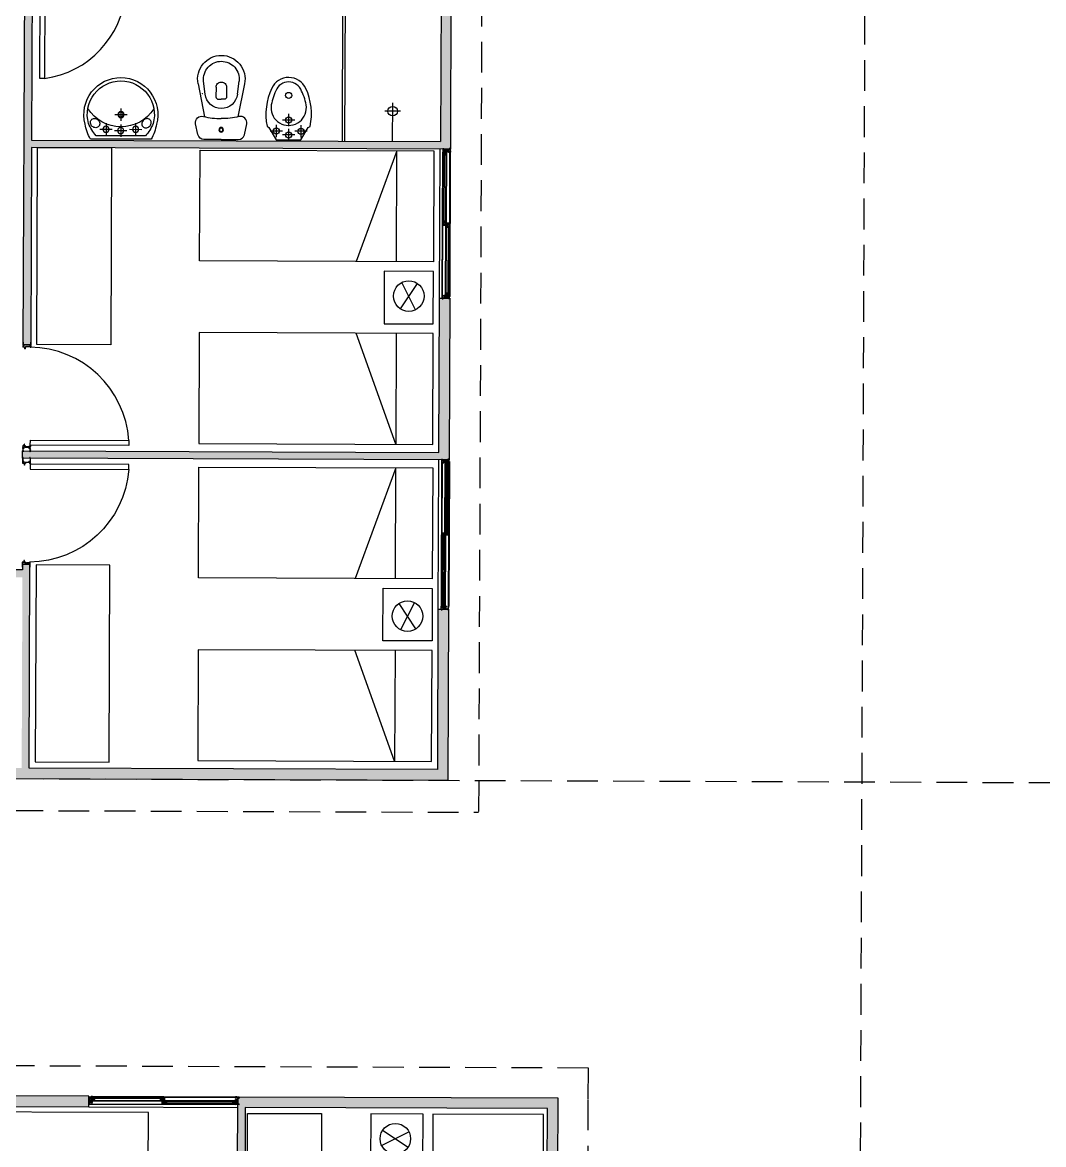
# Model space of a CAD drawing. Header units: inches. Extents: x 203 to 1065, y -1127 to 921.
# Drawn here: x 785.14 to 793.43, y 716.1 to 725.21 of the extents above; entities that cross this region are included whole.
import ezdxf

# ---------------------------------------------------------------- set-up
doc = ezdxf.new("R2010")
doc.units = ezdxf.units.IN
doc.header["$MEASUREMENT"] = 0
doc.linetypes.add('DASHED2', pattern=[0.375, 0.25, -0.125])
doc.linetypes.add('HIDDEN', pattern=[0.375, 0.25, -0.125])
for name, color, linetype in [('4-PUERTA', 3, 'Continuous'), ('4-Ventana', 7, 'Continuous'), ('7-TECHO', 3, 'Continuous'), ('8-MUROS', 4, 'Continuous'), ('9-Equipamiento', 8, 'Continuous'), ('D3', 30, 'Continuous'), ('D4', 210, 'Continuous'), ('Mobiliario', 8, 'Continuous')]:
    doc.layers.add(name, color=color, linetype=linetype)
doc.layers.add('Limite terrenos', color=2, linetype='DASHED2', transparency=0.4)

# ---------------------------------------------------------------- blocks, each defined once
blk = doc.blocks.new('PERFIL VENTANA')
for p, q in [((0, 0.0298), (0.0188, 0.0298)), ((0, 0.0298), (0, 0.0217)), ((0.0014, 0.0217), (0, 0.0217)), ((0.0014, 0.0283), (0.0014, 0.0217)), ((0.0014, 0.0283), (0.0069, 0.0283)), ((0.0069, -0.0283), (0.0069, 0.0283)), ((0.0084, 0.0133), (0.0084, 0.0283)), ((0.0084, 0.0283), (0.0204, 0.0283)), ((0.0084, 0.0133), (0.0283, 0.0133)), ((0.0084, -0.0115), (0.0084, 0.0119)), ((0.0084, 0.0119), (0.0289, 0.0119)), ((0.0188, 0.0337), (0.0303, 0.0337)), ((0.0188, 0.0337), (0.0188, 0.0298)), ((0.0204, 0.0323), (0.0204, 0.0283)), ((0.0204, 0.0323), (0.0303, 0.0323)), ((0.0233, 0.0169), (0.0233, 0.0184)), ((0.0233, 0.0184), (0.0289, 0.0184)), ((0.0233, 0.0169), (0.0283, 0.0169)), ((0.0303, 0.0337), (0.0303, 0.0323)), ((0.0014, -0.0217), (0, -0.0217)), ((0, -0.0298), (0, -0.0217)), ((0, -0.0298), (0.0303, -0.0298)), ((0.0014, -0.0283), (0.0014, -0.0217)), ((0.0014, -0.0283), (0.0069, -0.0283)), ((0.0084, -0.0115), (0.0289, -0.0115)), ((0.0084, -0.0283), (0.0084, -0.013)), ((0.0084, -0.013), (0.0283, -0.013)), ((0.0084, -0.0283), (0.0189, -0.0283)), ((0.0204, -0.0261), (0.0189, -0.0261)), ((0.0189, -0.0283), (0.0189, -0.0261)), ((0.0204, -0.0283), (0.0204, -0.0261)), ((0.0204, -0.0283), (0.0303, -0.0283)), ((0.0233, -0.0166), (0.0233, -0.018)), ((0.0233, -0.0166), (0.0283, -0.0166)), ((0.0233, -0.018), (0.0289, -0.018)), ((0.0303, -0.0298), (0.0303, -0.0283))]:
    blk.add_line(p, q)
for centre, radius, start, end in [((0.0259, 0.0151), 0.00298, 322.3763, 37.6237), ((0.0259, 0.0151), 0.00441, 312.56453, 47.43547), ((0.0259, -0.0148), 0.00298, 322.3763, 37.6237), ((0.0259, -0.0148), 0.00441, 312.56453, 47.43547)]:
    blk.add_arc(centre, radius, start, end)
blk = doc.blocks.new('PERFIL VENTANA2')
for p, q in [((0, 0.0075), (-0.0332, 0.0075)), ((-0.0332, 0.0075), (-0.0332, 0.0049)), ((-0.0332, 0.0049), (-0.0317, 0.0049)), ((-0.0332, 0.0005), (-0.0317, 0.0005)), ((-0.0332, -0.0075), (-0.0332, 0.0005)), ((-0.0227, 0.0061), (-0.0317, 0.0061)), ((-0.0317, 0.0061), (-0.0317, 0.0049)), ((-0.0317, -0.0061), (-0.0317, 0.0005)), ((-0.0227, -0.0061), (-0.0227, 0.0061)), ((-0.0213, -0.0061), (-0.0213, 0.0061)), ((-0.0087, 0.0061), (-0.0213, 0.0061)), ((-0.0087, -0.0061), (-0.0087, 0.0061)), ((-0.0073, -0.0061), (-0.0073, 0.0061)), ((-0.0014, 0.0061), (-0.0073, 0.0061)), ((-0.0014, 0.0061), (-0.0014, -0.0061)), ((0, 0.0075), (0, -0.0075)), ((0, -0.0075), (-0.0332, -0.0075)), ((-0.0227, -0.0061), (-0.0317, -0.0061)), ((-0.0087, -0.0061), (-0.0213, -0.0061)), ((-0.0014, -0.0061), (-0.0073, -0.0061))]:
    blk.add_line(p, q)
blk = doc.blocks.new('VENTANA C1')
for p, q in [((0.017, 0.0223), (0.017, 0.0187)), ((0.017, 0.0223), (0.0502, 0.0223)), ((0.017, 0.0187), (0.0184, 0.0187)), ((0.017, 0.0114), (0.0184, 0.0114)), ((0.017, 0.0114), (0.017, 0.0073)), ((0.017, 0.0073), (0.0502, 0.0073)), ((0.0184, 0.0209), (0.0184, 0.0187)), ((0.0184, 0.0209), (0.0311, 0.0209)), ((0.0184, 0.0114), (0.0184, 0.0087)), ((0.0184, 0.0087), (0.0311, 0.0087)), ((0.0311, 0.0087), (0.0311, 0.0209)), ((0.0325, 0.0087), (0.0325, 0.0209)), ((0.0325, 0.0209), (0.0383, 0.0209)), ((0.0325, 0.0087), (0.0383, 0.0087)), ((0.0383, 0.0087), (0.0383, 0.0209)), ((0.0397, 0.0087), (0.0397, 0.0209)), ((0.0397, 0.0209), (0.0487, 0.0209)), ((0.0397, 0.0087), (0.0487, 0.0087)), ((0.0487, 0.0209), (0.0487, 0.0196)), ((0.0502, 0.0196), (0.0487, 0.0196)), ((0.0502, 0.0153), (0.0487, 0.0153)), ((0.0487, 0.0087), (0.0487, 0.0153)), ((0.0502, 0.0223), (0.0502, 0.0196)), ((0.0502, 0.0073), (0.0502, 0.0153)), ((1.168, -0.0073), (1.168, -0.0153)), ((1.2012, -0.0073), (1.168, -0.0073)), ((1.168, -0.0196), (1.1694, -0.0196)), ((1.168, -0.0223), (1.168, -0.0196)), ((1.2012, -0.0223), (1.168, -0.0223)), ((1.1694, -0.0087), (1.1694, -0.0153)), ((1.1784, -0.0087), (1.1694, -0.0087)), ((1.1694, -0.0209), (1.1694, -0.0196)), ((1.1784, -0.0209), (1.1694, -0.0209)), ((1.1784, -0.0087), (1.1784, -0.0209)), ((1.1799, -0.0087), (1.1799, -0.0209)), ((1.1857, -0.0087), (1.1799, -0.0087)), ((1.1857, -0.0209), (1.1799, -0.0209)), ((1.1857, -0.0087), (1.1857, -0.0209)), ((1.1997, -0.0087), (1.1871, -0.0087)), ((1.1871, -0.0087), (1.1871, -0.0209)), ((1.1997, -0.0209), (1.1871, -0.0209)), ((1.1997, -0.0114), (1.1997, -0.0087)), ((1.2012, -0.0114), (1.1997, -0.0114)), ((1.1997, -0.0209), (1.1997, -0.0187)), ((1.2012, -0.0187), (1.1997, -0.0187)), ((1.2012, -0.0114), (1.2012, -0.0073)), ((1.2012, -0.0223), (1.2012, -0.0187))]:
    blk.add_line(p, q)
for points in [[(0.6066, 0.0064), (0.6154, 0.0064), (0.6154, -0.0067), (0.6066, -0.0067)], [(0.6081, 0.0049), (0.6139, 0.0049), (0.6139, -0.0053), (0.6081, -0.0053)]]:
    blk.add_lwpolyline(points, close=True)
at = {"layer": '4-Ventana', "color": 8}
for p, q in [((0.0084, 0.003), (0.6066, 0.003)), ((0.0204, 0.0283), (1.2016, 0.0283)), ((0.0303, 0.0337), (1.1917, 0.0337)), ((0.6154, 0.003), (1.2136, 0.003)), ((0.0084, -0.003), (0.6066, -0.003)), ((0.0204, -0.0264), (1.2024, -0.0261)), ((0.0303, -0.0298), (1.1917, -0.0298)), ((0.6154, -0.003), (1.2136, -0.003))]:
    blk.add_line(p, q, dxfattribs=at)
at = {"layer": '4-Ventana'}
for points in [[(0.0458, 0.0196), (0.5865, 0.0196), (0.5865, 0.0153), (0.0458, 0.0153)], [(0.6248, -0.0153), (1.174, -0.0153), (1.174, -0.0196), (0.6248, -0.0196)]]:
    blk.add_lwpolyline(points, close=True, dxfattribs=at)
for name, p in [('PERFIL VENTANA', (0, 0)), ('PERFIL VENTANA2', (0.6154, 0.0148))]:
    blk.add_blockref(name, p)
at = {"xscale": -1}
blk.add_blockref('PERFIL VENTANA', (1.222, 0), dxfattribs=at)
at = {"rotation": 180}
blk.add_blockref('PERFIL VENTANA2', (0.5979, -0.0148), dxfattribs=at)
blk = doc.blocks.new('PERFIL PUERTA 1')
for p, q in [((-0.0016, 0.0012), (-0.0016, 0.0017)), ((-0.0015, 0.04), (0.005, 0.04)), ((-0.0015, 0), (-0.0015, 0.0001)), ((0, 0), (-0.0015, 0)), ((0, 0), (-0.0015, 0)), ((0, 0.0381), (0.005, 0.0381)), ((0, 0.0322), (0, 0.0381)), ((0, 0.0322), (0.0407, 0.0322)), ((0, 0.0244), (0, 0.0306)), ((0.0422, 0.0306), (0, 0.0306)), ((0, 0.0244), (0.0095, 0.0244)), ((0, 0.013), (0, 0.0228)), ((0.0095, 0.0228), (0, 0.0228)), ((0, 0.0091), (0, 0.0136)), ((0, 0.0014), (0, 0.0091)), ((0, 0.0014), (0.0014, 0.0014)), ((0, 0), (0, -0.0086)), ((0.0014, 0.0014), (0.0014, -0.0086)), ((0.005, 0.0381), (0.005, 0.04)), ((0.0095, 0.0228), (0.0095, 0.0244)), ((0.0373, 0.0381), (0.0373, 0.04)), ((0.0373, 0.04), (0.0481, 0.04)), ((0.0373, 0.0381), (0.0407, 0.0381)), ((0.0407, 0.0322), (0.0407, 0.0381)), ((0.0422, 0.0306), (0.0422, 0.0381)), ((0.0422, 0.0381), (0.0579, 0.0381)), ((0.0465, 0.0546), (0.0492, 0.0546)), ((0.0465, 0.0519), (0.0465, 0.0546)), ((0.0465, 0.0519), (0.0471, 0.0519)), ((0.0465, 0.0463), (0.0465, 0.049)), ((0.0465, 0.049), (0.0471, 0.049)), ((0.0465, 0.0463), (0.0481, 0.0463)), ((0.0471, 0.0527), (0.0481, 0.0527)), ((0.0471, 0.0519), (0.0471, 0.0527)), ((0.0471, 0.0482), (0.0471, 0.049)), ((0.0471, 0.0482), (0.0481, 0.0482)), ((0.0481, 0.0482), (0.0481, 0.0527)), ((0.0481, 0.04), (0.0481, 0.0463)), ((0.0492, 0.04), (0.0492, 0.0546)), ((0.0492, 0.04), (0.0594, 0.04)), ((0.0498, 0.0228), (0.0498, 0.0244)), ((0.0498, 0.0244), (0.0579, 0.0244)), ((0.0579, 0.0228), (0.0498, 0.0228)), ((0.0565, 0.0014), (0.0579, 0.0014)), ((0.0565, 0.0014), (0.0565, -0.0086)), ((0.0566, 0.0306), (0.0566, 0.0322)), ((0.0566, 0.0322), (0.0579, 0.0322)), ((0.0579, 0.0306), (0.0566, 0.0306)), ((0.0579, 0.0322), (0.0579, 0.0381)), ((0.0579, 0.0244), (0.0579, 0.0306)), ((0.0579, 0.013), (0.0579, 0.0228)), ((0.0579, 0.0091), (0.0579, 0.0136)), ((0.0579, 0.0014), (0.0579, 0.0091)), ((0.0579, 0), (0.0579, -0.0086)), ((0.0579, 0), (0.0594, 0)), ((0.0594, 0), (0.0579, 0)), ((0.0594, 0), (0.0594, 0.0001)), ((0, -0.0086), (0.0014, -0.0086)), ((0.0565, -0.0086), (0.0579, -0.0086))]:
    blk.add_line(p, q)
for radius in [0.00228, 0.00128]:
    blk.add_circle((-0.0019, 0.0424), radius)
for centre, radius, start, end in [((-0.0055, 0.0076), 0.004, 15.47777, 15.47777), ((-0.0014, 0.0393), 0.000208, 164.52223, 254.36256), ((-0.0014, 0.0376), 0.000208, 108.65196, 250.07895), ((-0.0014, 0.0359), 0.000208, 105.63744, 242.49149), ((-0.0014, 0.0342), 0.000208, 108.65196, 250.07895), ((-0.0014, 0.0325), 0.000208, 105.63744, 180.6553), ((-0.0057, 0.0325), 0.004, 359.3447, 0.6553), ((-0.0014, 0.0324), 0.000208, 179.3447, 254.36256), ((-0.0014, 0.0307), 0.000208, 108.65196, 250.07895), ((-0.0014, 0.029), 0.000208, 105.63744, 242.49149), ((-0.0014, 0.0273), 0.000208, 108.65196, 250.07895), ((-0.0014, 0.0256), 0.000208, 105.63744, 195.47777), ((-0.0014, 0.0234), 0.000208, 164.52223, 254.36256), ((-0.0014, 0.0217), 0.000208, 108.65196, 250.07895), ((-0.0014, 0.02), 0.000208, 105.63744, 242.49149), ((-0.0014, 0.0182), 0.000208, 108.65196, 250.07895), ((-0.0014, 0.0165), 0.000208, 105.63744, 195.47777), ((-0.0014, 0.0155), 0.000208, 164.52223, 254.36256), ((-0.0014, 0.0138), 0.000208, 108.65196, 250.07895), ((-0.0014, 0.0121), 0.000208, 105.63744, 242.49149), ((-0.0014, 0.0104), 0.000208, 108.65196, 250.07895), ((-0.0014, 0.0087), 0.000208, 105.63744, 195.47777), ((-0.0014, 0.0086), 0.000208, 164.52223, 254.36256), ((-0.0014, 0.0069), 0.000208, 108.65196, 250.07895), ((-0.0014, 0.0052), 0.000208, 105.63744, 242.49149), ((-0.0014, 0.0035), 0.000208, 108.65196, 250.07895), ((-0.0014, 0.0018), 0.000208, 105.63744, 195.47777), ((-0.0055, 0.0404), 0.004, 344.52223, 353.56743), ((-0.0055, 0.0245), 0.004, 0, 15.47777), ((-0.0055, 0.0245), 0.004, 344.52223, 0), ((-0.0055, 0.0154), 0.004, 8.63743, 15.47777), ((-0.0055, 0.0166), 0.004, 344.52223, 351.36257), ((-0.0055, 0.0001), 0.004, 0, 15.47777), ((-0.0022, 0.0385), 0.000926, 315.0751, 43.99958), ((-0.0022, 0.0368), 0.000926, 316.00042, 45.30533), ((-0.0022, 0.0351), 0.000926, 315.0751, 47.46304), ((-0.0022, 0.0334), 0.000926, 316.00042, 45.30533), ((-0.0022, 0.0316), 0.000926, 315.0751, 43.99958), ((-0.0022, 0.0299), 0.000926, 316.00042, 45.30533), ((-0.0022, 0.0282), 0.000926, 315.0751, 47.46304), ((-0.0022, 0.0264), 0.000926, 316.00042, 45.30533), ((-0.0022, 0.0225), 0.000926, 315.0751, 43.99958), ((-0.0022, 0.0208), 0.000926, 316.00042, 45.30533), ((-0.0022, 0.0191), 0.000926, 315.0751, 47.46304), ((-0.0022, 0.0174), 0.000926, 316.00042, 45.30533), ((-0.0022, 0.0147), 0.000926, 315.0751, 43.99958), ((-0.0022, 0.013), 0.000926, 316.00042, 45.30533), ((-0.0022, 0.0112), 0.000926, 315.0751, 47.46304), ((-0.0022, 0.0095), 0.000926, 316.00042, 45.30533), ((-0.0022, 0.0077), 0.000926, 315.0751, 43.99958), ((-0.0022, 0.006), 0.000926, 316.00042, 45.30533), ((-0.0022, 0.0043), 0.000926, 315.0751, 47.46304), ((-0.0022, 0.0026), 0.000926, 316.00042, 45.30533), ((0.0601, 0.0385), 0.000926, 136.00042, 224.9249), ((0.0601, 0.0368), 0.000926, 134.69467, 223.99958), ((0.0601, 0.0351), 0.000926, 132.53696, 224.9249), ((0.0601, 0.0334), 0.000926, 134.69467, 223.99958), ((0.0601, 0.0316), 0.000926, 136.00042, 224.9249), ((0.0601, 0.0299), 0.000926, 134.69467, 223.99958), ((0.0601, 0.0282), 0.000926, 132.53696, 224.9249), ((0.0601, 0.0264), 0.000926, 134.69467, 223.99958), ((0.06, 0.023), 0.000926, 136.00042, 224.9249), ((0.06, 0.0213), 0.000926, 134.69467, 223.99958), ((0.06, 0.0195), 0.000926, 132.53696, 224.9249), ((0.06, 0.0178), 0.000926, 134.69467, 223.99958), ((0.06, 0.0161), 0.000926, 136.00042, 224.9249), ((0.06, 0.0143), 0.000926, 134.69467, 223.99958), ((0.06, 0.0126), 0.000926, 132.53696, 224.9249), ((0.06, 0.0109), 0.000926, 134.69467, 223.99958), ((0.0601, 0.0072), 0.000926, 136.00042, 224.9249), ((0.0601, 0.0055), 0.000926, 134.69467, 223.99958), ((0.0601, 0.0038), 0.000926, 132.53696, 224.9249), ((0.0601, 0.0021), 0.000926, 134.69467, 223.99958), ((0.0634, 0.0404), 0.004, 186.43257, 195.47777), ((0.0593, 0.0393), 0.000208, 285.63744, 15.47777), ((0.0593, 0.0376), 0.000208, 289.92105, 71.34804), ((0.0593, 0.0359), 0.000208, 297.50851, 74.36256), ((0.0593, 0.0342), 0.000208, 289.92105, 71.34804), ((0.0593, 0.0325), 0.000208, 359.3447, 74.36256), ((0.0593, 0.0324), 0.000208, 285.63744, 0.6553), ((0.0593, 0.0307), 0.000208, 289.92105, 71.34804), ((0.0593, 0.029), 0.000208, 297.50851, 74.36256), ((0.0593, 0.0273), 0.000208, 289.92105, 71.34804), ((0.0593, 0.0256), 0.000208, 344.52223, 74.36256), ((0.0634, 0.0245), 0.004, 164.52223, 180), ((0.0634, 0.0249), 0.004, 186.43257, 195.47777), ((0.0593, 0.0238), 0.000208, 285.63744, 15.47777), ((0.0593, 0.0221), 0.000208, 289.92105, 71.34804), ((0.0593, 0.0204), 0.000208, 297.50851, 74.36256), ((0.0593, 0.0187), 0.000208, 289.92105, 71.34804), ((0.0593, 0.017), 0.000208, 359.3447, 74.36256), ((0.0593, 0.0169), 0.000208, 285.63744, 0.6553), ((0.0593, 0.0152), 0.000208, 289.92105, 71.34804), ((0.0593, 0.0135), 0.000208, 297.50851, 74.36256), ((0.0593, 0.0118), 0.000208, 289.92105, 71.34804), ((0.0593, 0.0101), 0.000208, 344.52223, 74.36256), ((0.0634, 0.009), 0.004, 164.52223, 180), ((0.0634, 0.0092), 0.004, 180, 195.47777), ((0.0593, 0.0081), 0.000208, 285.63744, 15.47777), ((0.0593, 0.0064), 0.000208, 289.92105, 71.34804), ((0.0593, 0.0047), 0.000208, 297.50851, 74.36256), ((0.0593, 0.003), 0.000208, 289.92105, 71.34804), ((0.0593, 0.0013), 0.000208, 344.52223, 74.36256), ((0.0634, 0.0001), 0.004, 164.52223, 180), ((0.0635, 0.0325), 0.004, 179.3447, 180.6553), ((0.0635, 0.0169), 0.004, 179.3447, 180.6553)]:
    blk.add_arc(centre, radius, start, end)
blk = doc.blocks.new('PERFIL PUERTA')
blk.add_lwpolyline([(0.0264, -0.0082), (0.026, -0.0087), (0.0254, -0.0082), (0.025, -0.0087), (0.0244, -0.0082), (0.0239, -0.0087), (0.0234, -0.0082), (0.0229, -0.0087), (0.0225, -0.0082), (0.0219, -0.0087), (0.0215, -0.0082), (0.0209, -0.0087), (0.0204, -0.0082), (0.02, -0.0087), (0.0194, -0.0082), (0.019, -0.0087), (0.0184, -0.0082), (0.0179, -0.0087), (0.0174, -0.0082), (0.0169, -0.0087), (0.0165, -0.0082), (0.0159, -0.0087), (0.0155, -0.0082), (0.0149, -0.0087), (0.0049, -0.0087), (0.0045, -0.0082), (0.0039, -0.0087), (0.0035, -0.0082), (0.0029, -0.0087), (0.0024, -0.0082), (0.002, -0.0087), (0.0014, -0.0082), (0.001, -0.0087), (0.0004, -0.0082), (-0.0001, -0.0087), (-0.0005, -0.0082), (-0.0011, -0.0087), (-0.0015, -0.0082), (-0.0021, -0.0087), (-0.0025, -0.0082), (-0.0031, -0.0087), (-0.0036, -0.0082), (-0.004, -0.0087), (-0.0046, -0.0082), (-0.005, -0.0087), (-0.0056, -0.0082), (-0.0061, -0.0087), (-0.0065, -0.0082), (-0.0071, -0.0087), (-0.0108, -0.0087), (-0.0108, -0.0117), (-0.0075, -0.0117, -0.414214), (-0.0065, -0.0127), (-0.0065, -0.0132), (-0.0162, -0.0132, 0.414214), (-0.0173, -0.0142), (-0.0173, -0.0187), (-0.0148, -0.0187), (-0.0148, -0.0208, -1), (-0.0159, -0.0208), (-0.0159, -0.0202), (-0.0173, -0.0202), (-0.0173, -0.0257), (-0.0159, -0.0257), (-0.0159, -0.025, -1), (-0.0148, -0.025), (-0.0148, -0.0272), (-0.0177, -0.0272, -0.414214), (-0.0187, -0.0262), (-0.0187, -0.0142, 0.414214), (-0.0198, -0.0132), (-0.0322, -0.0132), (-0.0322, -0.0119, 0.194303), (-0.0328, -0.0107, 0.403853), (-0.0328, -0.0082, 0.403853), (-0.0328, -0.0057, 0.403853), (-0.0328, -0.0032, 0.403853), (-0.0328, -0.0007, 0.403853), (-0.0328, 0.0018, 0.403853), (-0.0328, 0.0043, 0.403853), (-0.0328, 0.0068, 0.403853), (-0.0328, 0.0093, 0.403853), (-0.0328, 0.0118, 0.403853), (-0.0328, 0.0143, 0.403853), (-0.0328, 0.0168, 0.403853), (-0.0328, 0.0193, 0.403853), (-0.0328, 0.0218, 0.403853), (-0.0328, 0.0243, 0.194303), (-0.0322, 0.0256), (-0.0322, 0.0268), (-0.0307, 0.0268), (-0.0307, 0.0168), (-0.0307, 0.001, 0.414214), (-0.0297, 0), (-0.0253, 0, -0.414214), (-0.0247, -0.0006), (-0.0247, -0.0006, -0.414214), (-0.0253, -0.0012), (-0.0307, -0.0012), (-0.0307, -0.0067), (-0.0288, -0.0067), (-0.0288, -0.0082), (-0.0297, -0.0082, 0.414214), (-0.0307, -0.0092), (-0.0307, -0.0107, 0.414214), (-0.0297, -0.0117), (-0.0134, -0.0117, 0.414214), (-0.0124, -0.0107), (-0.0124, -0.0087), (-0.0124, -0.0077, -0.414214), (-0.0114, -0.0067), (0.0307, -0.0067), (0.0307, -0.0012), (0.0253, -0.0012, -0.414214), (0.0247, -0.0006), (0.0247, -0.0006, -0.414214), (0.0253, 0), (0.0297, 0, 0.414214), (0.0307, 0.001), (0.0307, 0.0168), (0.0307, 0.0268), (0.0322, 0.0268), (0.0322, 0.0256, 0.194303), (0.0328, 0.0243, 0.403853), (0.0328, 0.0218, 0.403853), (0.0328, 0.0193, 0.403853), (0.0328, 0.0168, 0.403853), (0.0328, 0.0143, 0.403853), (0.0328, 0.0118, 0.403853), (0.0328, 0.0093, 0.403853), (0.0328, 0.0068, 0.403853), (0.0328, 0.0043, 0.403853), (0.0328, 0.0018, 0.403853), (0.0328, -0.0007, 0.403853), (0.0328, -0.0032, 0.403853), (0.0328, -0.0057, 0.403853), (0.0328, -0.0082, 0.403853), (0.0328, -0.0107, 0.194303), (0.0322, -0.0119), (0.0322, -0.0132), (0.0264, -0.0132), (0.0264, -0.0127, -0.414214), (0.0275, -0.0117), (0.0307, -0.0117), (0.0307, -0.0087), (0.0269, -0.0087)], format="xyb", close=True)
blk = doc.blocks.new('PUERTA 80 C1')
blk.add_lwpolyline([(-0.0469, 0.0601), (-0.0869, 0.0601), (-0.0869, 0.8601), (-0.0469, 0.8601)], close=True)
at = {"layer": '4-PUERTA', "color": 9}
blk.add_arc((-0.0283, 0.0488), 0.8133, 94.13017, 179.46389, dxfattribs=at)
at = {"rotation": 90}
blk.add_blockref('PERFIL PUERTA', (-0.8548, 0.03), dxfattribs=at)
at = {"xscale": -1, "rotation": 90}
blk.add_blockref('PERFIL PUERTA 1', (0, 0.0589), dxfattribs=at)
blk = doc.blocks.new('Inodmochila')
at = {"color": 8}
for p, q in [((-0.1888, -0.3738), (-0.1351, -0.106)), ((0.1888, -0.3738), (0.1351, -0.106)), ((-0.1312, -0.2895), (-0.1437, -0.3946)), ((0.1312, -0.2895), (0.1437, -0.3946))]:
    blk.add_line(p, q, dxfattribs=at)
for points in [[(0, 0.079), (-0.1397, 0.079, 0.352711), (-0.1886, 0.0397), (-0.2078, -0.0486, 0.541684), (-0.1441, -0.1082, -0.060637), (0, -0.0909, -0.187796)], [(0, 0.079), (0.1397, 0.079, -0.352711), (0.1886, 0.0397), (0.2078, -0.0486, -0.541684), (0.1441, -0.1082, 0.060637), (0, -0.0909, 0.187796)], [(-0.043, -0.3457), (-0.043, -0.2676, -0.414214), (-0.023, -0.2476), (0, -0.2476)], [(0.043, -0.3457), (0.043, -0.2676, 0.414214), (0.023, -0.2476), (0, -0.2476)]]:
    blk.add_lwpolyline(points, format="xyb", dxfattribs=at)
for radius in [0.0189, 0.0189, 0.0139]:
    blk.add_circle((0, 0), radius, dxfattribs=at)
for centre, radius, start, end in [((0, -0.3051), 0.1321, 90, 173.21666), ((0, -0.3051), 0.1321, 6.78334, 90), ((0, -0.4116), 0.1925, 141.69157, 142.03339), ((-0.0019, -0.3454), 0.0412, 179.64182, 272.60525), ((0.0019, -0.3454), 0.0412, 267.39475, 0.35818), ((0, -0.4116), 0.1925, 37.96661, 38.30843), ((0, -0.4116), 0.1925, 168.67392, 270), ((0, -0.4116), 0.1447, 173.21664, 270), ((0, -0.4116), 0.1925, 270, 11.32608), ((0, -0.4116), 0.1447, 270, 6.78336)]:
    blk.add_arc(centre, radius, start, end, dxfattribs=at)
blk = doc.blocks.new('Lavatnordico')
at = {"color": 8}
for p, q in [((0.2002, -0.0274), (-0.2002, -0.0274)), ((-0.17, -0.08), (-0.07, -0.08)), ((-0.12, -0.13), (-0.12, -0.03)), ((-0.05, -0.07), (0.05, -0.07)), ((0, -0.12), (0, -0.02)), ((0.07, -0.08), (0.17, -0.08)), ((0.12, -0.13), (0.12, -0.03)), ((0, -0.25), (0, -0.15)), ((-0.05, -0.2), (0.05, -0.2))]:
    blk.add_line(p, q, dxfattribs=at)
for points in [[(0.2462, 0), (-0.2462, 0, 0.098119), (-0.2895, -0.1214, 0.494177), (0, -0.5, 0.494177), (0.2895, -0.1214, 0.098119)], [(-0.2396, -0.1558, 0.110975), (-0.2288, -0.164, 0.102816), (-0.2145, -0.1672, 0.093051), (-0.1998, -0.1647, 0.087156), (-0.1861, -0.1567, 0.087156), (-0.1759, -0.1445, 0.093051), (-0.171, -0.1304, 0.102816), (-0.1718, -0.1158, 0.110975), (-0.178, -0.1037, 0.110975), (-0.1889, -0.0955, 0.102816), (-0.2032, -0.0923, 0.093051), (-0.2179, -0.0948, 0.087156), (-0.2316, -0.1028, 0.087156), (-0.2418, -0.115, 0.093051), (-0.2467, -0.1291, 0.102816), (-0.2459, -0.1437, 0.110975)], [(0.2396, -0.1558, -0.110975), (0.2288, -0.164, -0.102816), (0.2145, -0.1672, -0.093051), (0.1998, -0.1647, -0.087156), (0.1861, -0.1567, -0.087156), (0.1759, -0.1445, -0.093051), (0.171, -0.1304, -0.102816), (0.1718, -0.1158, -0.110975), (0.178, -0.1037, -0.110975), (0.1889, -0.0955, -0.102816), (0.2032, -0.0923, -0.093051), (0.2179, -0.0948, -0.087156), (0.2316, -0.1028, -0.087156), (0.2418, -0.115, -0.093051), (0.2467, -0.1291, -0.102816), (0.2459, -0.1437, -0.110975)]]:
    blk.add_lwpolyline(points, format="xyb", close=True, dxfattribs=at)
for centre, radius in [((-0.12, -0.08), 0.025), ((0, -0.07), 0.025), ((0.12, -0.08), 0.025), ((0, -0.2), 0.025), ((0, -0.2), 0.02)]:
    blk.add_circle(centre, radius, dxfattribs=at)
for centre, radius, start, end in [((0.0888, -0.2779), 0.3825, 139.07978, 156.76483), ((-0.0888, -0.2779), 0.3825, 23.23517, 40.92022), ((0, -0.2), 0.2726, 164.47054, 270), ((0, -0.418), 0.318, 32.41763, 147.58237), ((0, -0.2), 0.2726, 270, 15.52946)]:
    blk.add_arc(centre, radius, start, end, dxfattribs=at)
blk = doc.blocks.new('Bidetnordico')
at = {"color": 0}
for p, q in [((0, -0.08), (0, 0.02)), ((-0.15, -0.06), (-0.05, -0.06)), ((-0.1, -0.11), (-0.1, -0.01)), ((-0.05, -0.03), (0.05, -0.03)), ((0.05, -0.06), (0.15, -0.06)), ((0.1, -0.11), (0.1, -0.01)), ((-0.05, -0.15), (0.05, -0.15)), ((0, -0.2), (0, -0.1))]:
    blk.add_line(p, q, dxfattribs=at)
blk.add_lwpolyline([(0.1386, -0.4075, 0.159269), (0.1753, -0.0998), (0.16, -0.09), (0.1, 0.01), (-0.1, 0.01), (-0.16, -0.09), (-0.1753, -0.0998, 0.159269), (-0.1386, -0.4075, 0.638069)], format="xyb", close=True, dxfattribs=at)
for centre in [(-0.1, -0.06), (0, -0.03), (0.1, -0.06), (0, -0.15), (0, -0.35)]:
    blk.add_circle(centre, 0.025, dxfattribs=at)
for centre, radius, start, end in [((0, -0.25), 0.1436, 357.50466, 182.49534), ((0.2366, -0.2121), 0.3827, 186.6217, 207.07556), ((-0.2366, -0.2121), 0.3827, 332.92444, 353.3783), ((0, -0.35), 0.1102, 199.22759, 340.77241)]:
    blk.add_arc(centre, radius, start, end, dxfattribs=at)
blk = doc.blocks.new('4 Dorm')
h = blk.add_hatch(color=8)
h.dxf.hatch_style = 1
h.paths.add_polyline_path([(-4.4655, 10.2377), (-8.922, 10.2377), (-8.922, 8.849), (-8.8383, 8.849), (-8.8383, 10.151), (-5.5189, 10.151), (-5.5189, 8.4978), (-5.4589, 8.4978), (-5.4589, 8.5436), (-4.518, 8.5436), (-4.518, 8.497), (-4.4655, 8.497), (-4.4655, 8.6036), (-5.4589, 8.6036), (-5.4589, 10.151), (-4.4655, 10.151)])
h.paths.add_polyline_path([(0, 10.2377), (-4.4655, 10.2377), (-4.4655, 10.151), (-1.3577, 10.151), (-1.3577, 8.849), (-1.274, 8.849), (-1.274, 10.151), (0, 10.151)])
h.paths.add_polyline_path([(-0.032, 10.151), (-0.069, 10.151), (-0.069, 10.011), (-0.032, 10.011)], flags=17)
h.paths.add_polyline_path([(-0.109, 10.151), (-0.146, 10.151), (-0.146, 10.011), (-0.109, 10.011)], flags=17)
h.paths.add_polyline_path([(-1.274, 7.637), (-1.338, 7.637), (-4.4655, 7.637), (-4.4655, 7.577), (-1.274, 7.577)])
h.paths.add_polyline_path([(-4.4655, 7.637), (-4.518, 7.637), (-4.518, 7.577), (-4.4655, 7.577)])
h.paths.add_polyline_path([(-5.4569, 7.637), (-8.922, 7.637), (-8.922, 6.325), (-8.8383, 6.325), (-8.8383, 7.577), (-5.4569, 7.577)])
h.paths.add_polyline_path([(-5.4589, 6.7162), (-5.5189, 6.7162), (-5.5189, 5.113), (-8.922, 5.113), (-8.922, 5.053), (-8.922, 3.851), (-8.922, 3.791), (-8.8383, 3.791), (-8.8383, 3.851), (-8.842, 3.851), (-8.842, 5.053), (-5.5189, 5.053), (-5.5189, 3.786), (-5.4589, 3.786)])
h.paths.add_polyline_path([(-6.324, 3.851), (-8.422, 3.851), (-8.422, 3.791), (-6.4331, 3.791), (-6.4331, 3.3583), (-6.3731, 3.3583), (-6.3731, 3.791), (-6.324, 3.791)])
h.paths.add_polyline_path([(-5.062, 2.589), (-8.422, 2.589), (-8.422, 2.529), (-5.122, 2.529), (-5.122, 1.873), (-5.062, 1.873)])
h.paths.add_polyline_path([(-8.8383, 1.317), (-8.8383, 2.529), (-8.8383, 2.589), (-8.922, 2.589), (-8.922, 2.529), (-8.922, 1.317), (-8.922, 1.0243), (-8.922, 0.0867), (-8.922, 0), (-8.8383, 0), (-8.8383, 0.0853), (-8.8383, 1.0243)])
h.paths.add_polyline_path([(-7.6183, 0.0867), (-7.8754, 0.0867), (-7.8754, 0), (-7.618, 0)])
h.paths.add_polyline_path([(-4.4655, 0.0867), (-6.3963, 0.0867), (-6.3963, 0), (-4.4655, 0)])
h.paths.add_polyline_path([(0, 1.317), (-0.0837, 1.317), (-0.0837, 0.0867), (-4.4655, 0.0867), (-4.4655, 0), (0, 0)])
h.paths.add_polyline_path([(0, 2.579), (-0.0837, 2.579), (-0.0837, 2.539), (0, 2.539)])
h.paths.add_polyline_path([(0, 5.118), (-0.0837, 5.118), (-0.0837, 3.801), (0, 3.801)])
h.paths.add_polyline_path([(-1.274, 6.365), (-1.3577, 6.365), (-1.3577, 5.113), (-4.458, 5.113), (-4.458, 6.7162), (-4.4655, 6.7162), (-4.4655, 5.0313), (-1.0363, 5.0313), (-1.0363, 5.118), (-1.274, 5.118)])
h.paths.add_polyline_path([(-4.4655, 6.7162), (-4.518, 6.7162), (-4.518, 5.0313), (-4.4655, 5.0313)])
h.paths.add_polyline_path([(-4.458, 8.6036), (-4.4655, 8.6036), (-4.4655, 8.497), (-4.458, 8.497)])
at = {"layer": '4-PUERTA'}
blk.add_lwpolyline([(-5.5838, 3.852), (-5.6238, 3.852), (-5.6238, 4.552), (-5.5838, 4.552)], close=True, dxfattribs=at)
at = {"layer": '4-PUERTA', "color": 9}
blk.add_arc((-5.5205, 3.7989), 0.7601, 97.81622, 176.28068, dxfattribs=at)
at = {"layer": '7-TECHO', "linetype": 'HIDDEN'}
for p in [(-9.172, -0.259), (0.241, 10.4967)]:
    blk.add_line(p, (-9.172, 10.4967), dxfattribs=at)
at = {"layer": '8-MUROS'}
for p, q in [((-8.922, 8.849), (-8.922, 10.2377)), ((0, 10.2377), (-8.922, 10.2377)), ((-8.8383, 10.151), (-8.8383, 8.849)), ((-8.8383, 10.151), (-5.5189, 10.151)), ((-5.5189, 10.151), (-5.5189, 8.4978)), ((-8.8383, 8.849), (-8.922, 8.849)), ((-5.5189, 8.4978), (-5.4589, 8.4978)), ((-5.4589, 8.4978), (-5.4589, 8.5436)), ((-5.4589, 8.5436), (-4.518, 8.5436)), ((-8.922, 3.851), (-8.922, 5.053)), ((-8.842, 3.851), (-8.842, 5.053))]:
    blk.add_line(p, q, dxfattribs=at)
at = {"layer": '8-MUROS', "color": 252}
for p, q in [((-8.8383, 8.849), (-8.8383, 7.637)), ((-8.8383, 6.325), (-8.8383, 5.113)), ((-8.062, 3.851), (-8.062, 5.053)), ((-8.042, 3.851), (-8.042, 5.053))]:
    blk.add_line(p, q, dxfattribs=at)
at = {"layer": '8-MUROS', "color": 8}
for p, q in [((-8.452, 5.053), (-8.452, 4.7395)), ((-8.5147, 4.8074), (-8.3893, 4.8074))]:
    blk.add_line(p, q, dxfattribs=at)
at = {"layer": '8-MUROS'}
for points in [[(-8.8383, 6.325), (-8.922, 6.325), (-8.922, 7.637), (-5.4569, 7.637), (-5.4569, 7.577), (-8.8383, 7.577), (-8.8383, 6.325)], [(-8.922, 5.053), (-8.922, 5.053), (-8.922, 5.113), (-5.5189, 5.113), (-5.5189, 6.7162), (-5.4589, 6.7162), (-5.4589, 3.786), (-5.5189, 3.786), (-5.5189, 5.053), (-8.842, 5.053)]]:
    blk.add_lwpolyline(points, dxfattribs=at)
at = {"layer": '8-MUROS', "color": 8}
blk.add_circle((-8.452, 4.8074), 0.039, dxfattribs=at)
at = {"layer": 'Mobiliario'}
for p, q in [((-8.4883, 10.0851), (-8.1611, 9.1851)), ((-8.4883, 9.1851), (-8.4883, 10.0851)), ((-8.6571, 9.0093), (-8.5195, 8.8027)), ((-8.6443, 8.7952), (-8.5323, 9.0168)), ((-8.4883, 7.7029), (-8.1611, 8.6029)), ((-8.4883, 8.6029), (-8.4883, 7.7029)), ((-8.4883, 7.5111), (-8.1611, 6.6111)), ((-8.4883, 6.6111), (-8.4883, 7.5111)), ((-8.6571, 6.2047), (-8.5195, 6.4113)), ((-8.6443, 6.4188), (-8.5323, 6.1972)), ((-8.4883, 5.1289), (-8.1611, 6.0289)), ((-8.4883, 6.0289), (-8.4883, 5.1289))]:
    blk.add_line(p, q, dxfattribs=at)
for points in [[(-8.7883, 9.1851), (-6.8883, 9.1851), (-6.8883, 10.0851), (-8.7883, 10.0851)], [(-5.5689, 8.501), (-5.5689, 10.101), (-6.1689, 10.101), (-6.1689, 8.501)], [(-8.3883, 8.6808), (-8.7883, 8.6808), (-8.7883, 9.1072), (-8.3883, 9.1072)], [(-8.7883, 8.6029), (-6.8883, 8.6029), (-6.8883, 7.7029), (-8.7883, 7.7029)], [(-8.7883, 6.6111), (-6.8883, 6.6111), (-6.8883, 7.5111), (-8.7883, 7.5111)], [(-5.5689, 6.713), (-5.5689, 5.113), (-6.1689, 5.113), (-6.1689, 6.713)], [(-8.3883, 6.5332), (-8.7883, 6.5332), (-8.7883, 6.1068), (-8.3883, 6.1068)], [(-8.7883, 6.0289), (-6.8883, 6.0289), (-6.8883, 5.1289), (-8.7883, 5.1289)]]:
    blk.add_lwpolyline(points, close=True, dxfattribs=at)
for centre in [(-8.5883, 8.906), (-8.5883, 6.308)]:
    blk.add_circle(centre, 0.1241, dxfattribs=at)
at = {"layer": '4-PUERTA', "xscale": -1, "rotation": 90}
blk.add_blockref('PUERTA 80 C1', (-5.4589, 7.638), dxfattribs=at)
at = {"layer": '4-PUERTA', "rotation": 89.99999999999999}
blk.add_blockref('PUERTA 80 C1', (-5.4589, 7.5763), dxfattribs=at)
at = {"layer": '4-Ventana', "rotation": 89.99999999999999}
blk.add_blockref('VENTANA C1', (-8.89, 7.632), dxfattribs=at)
at = {"layer": '4-Ventana', "xscale": -1, "rotation": 90}
blk.add_blockref('VENTANA C1', (-8.89, 6.3298), dxfattribs=at)
at = {"layer": '9-Equipamiento'}
blk.add_blockref('Bidetnordico', (-7.6071, 5.033), dxfattribs=at)
at = {"layer": '9-Equipamiento', "xscale": -1}
for name, p, rotation in [('Inodmochila', (-7.0593, 4.964), 359.9937934720468), ('Lavatnordico', (-6.2441, 5.043), 359.999999999972)]:
    blk.add_blockref(name, p, dxfattribs=dict(at, rotation=rotation))
blk = doc.blocks.new('3 Dorm')
at = {"layer": '8-MUROS'}
h = blk.add_hatch(color=252, dxfattribs=at)
h.dxf.hatch_style = 1
h.paths.add_polyline_path([(-0.0673, 3.8554), (-0.0443, 2.5386), (-0.128, 2.5372), (-0.151, 3.854)])
h.paths.add_polyline_path([(-0.0852, 0.0852), (-0.1067, 1.3153), (-0.023, 1.3168), (0, 0), (-0.0837, -0.0015), (-3.8558, -0.0673), (-3.8573, 0.0194), (-3.8509, 0.0195)])
h.paths.add_polyline_path([(-4.8909, 2.4086), (-4.8489, 0.0021), (-4.8201, 0.0026), (-4.8186, -0.0841), (-6.373, -0.1112), (-6.3745, -0.0246), (-4.9089, 0.001), (-4.9498, 2.3476), (-6.7624, 2.3159), (-6.7635, 2.3759)])
h.paths.add_polyline_path([(-6.4344, 6.2687), (-6.4332, 6.2017), (-6.384, 3.3847), (-6.444, 3.3836), (-6.4929, 6.1809), (-10.2086, 6.1161), (-10.1871, 4.886), (-10.2708, 4.8845), (-10.2938, 6.2013)])
h.paths.add_polyline_path([(-7.3058, 3.4306), (-7.3047, 3.3706), (-10.1598, 3.3208), (-10.1431, 2.3623), (-10.2268, 2.3609), (-10.2495, 3.6627), (-10.1658, 3.6641), (-10.1609, 3.3808)])
h.paths.add_polyline_path([(-7.6308, 2.4998), (-7.5848, -0.1324), (-10.1824, -0.1777), (-10.2054, 1.1391), (-10.1217, 1.1405), (-10.1003, -0.0896), (-7.6463, -0.0468), (-7.6908, 2.4988)])
h.paths.add_polyline_path([(-5.1903, 5.0132), (-3.8884, 5.0359), (-3.8615, 3.4907), (-3.2056, 3.5022), (-3.2046, 3.4422), (-5.5234, 3.4017), (-5.5245, 3.4617), (-3.9215, 3.4897), (-3.9474, 4.9729), (-5.1892, 4.9512)])
h.paths.add_polyline_path([(-3.9589, 5.6348), (-3.8988, 5.6358), (-3.9093, 6.235), (-1.3838, 6.2791), (-1.3852, 6.3568), (-3.9708, 6.3117)])
h.paths.add_polyline_path([(-1.3625, 5.0573), (-1.4462, 5.0558), (-1.4233, 3.745), (-1.1019, 3.7506), (-1.1035, 3.8373), (-1.3411, 3.8332)])
at = {"layer": '7-TECHO', "linetype": 'HIDDEN'}
blk.add_lwpolyline([(0.1385, 6.3904), (0.1341, 6.6404), (-10.2963, 6.4583), (-10.5462, 6.4539), (-10.4305, -0.1751), (-10.4262, -0.425), (0.2532, -0.2386), (0.1381, 6.3554)], dxfattribs=at)
at = {"layer": '8-MUROS'}
for p, q in [((-7.6463, -0.0468), (-7.6908, 2.4988)), ((-7.6308, 2.4998), (-7.5848, -0.1324)), ((-10.1824, -0.1777), (-10.2054, 1.1391)), ((-10.1217, 1.1405), (-10.1003, -0.0896)), ((-4.9089, 0.001), (-6.3745, -0.0246)), ((-10.1003, -0.0896), (-7.6463, -0.0468)), ((-6.3745, -0.0246), (-6.373, -0.1112)), ((-6.373, -0.1112), (-4.8186, -0.0841)), ((-7.5848, -0.1324), (-10.1824, -0.1777))]:
    blk.add_line(p, q, dxfattribs=at)
at = {"layer": '8-MUROS', "color": 252}
blk.add_line((-6.3745, -0.0246), (-7.5864, -0.0457), dxfattribs=at)
at = {"layer": 'Mobiliario'}
for p, q in [((-8.9803, 0.1237), (-8.7607, 0.2396)), ((-8.766, 0.1146), (-8.975, 0.2487))]:
    blk.add_line(p, q, dxfattribs=at)
for points in [[(-9.17, -0.0236), (-9.2032, 1.8761), (-10.1031, 1.8604), (-10.0699, -0.0393)], [(-7.6941, 1.6012), (-7.6661, 0.0014), (-8.266, -0.009), (-8.294, 1.5907)], [(-4.9763, 0.9453), (-6.876, 0.9121), (-6.8603, 0.0123), (-4.9606, 0.0454)], [(-9.0991, 0.3777), (-9.0922, -0.0222), (-8.6659, -0.0148), (-8.6729, 0.3851)]]:
    blk.add_lwpolyline(points, close=True, dxfattribs=at)
blk.add_circle((-8.8705, 0.1817), 0.1241, dxfattribs=at)
at = {"layer": '4-Ventana', "rotation": 181.0000000000111}
blk.add_blockref('VENTANA C1', (-6.3736, -0.0762), dxfattribs=at)

msp = doc.modelspace()

# ---------------------------------------------------------------- linework, layer by layer
at = {"layer": 'Limite terrenos'}
for p, q in [((791.6844, 647.4046), (792.19, 778.9495)), ((778.3141, 719.0965), (805.6097, 718.9916))]:
    msp.add_line(p, q, dxfattribs=at)

# ---------------------------------------------------------------- block references
at = {"layer": 'D3', "rotation": 178.7797954083572}
msp.add_blockref('3 Dorm', (779.3042, 716.5177), dxfattribs=at)
at = {"layer": 'D4', "rotation": 179.7797954084001}
msp.add_blockref('4 Dorm', (779.7137, 729.3289), dxfattribs=at)

doc.saveas('drawing.dxf')
